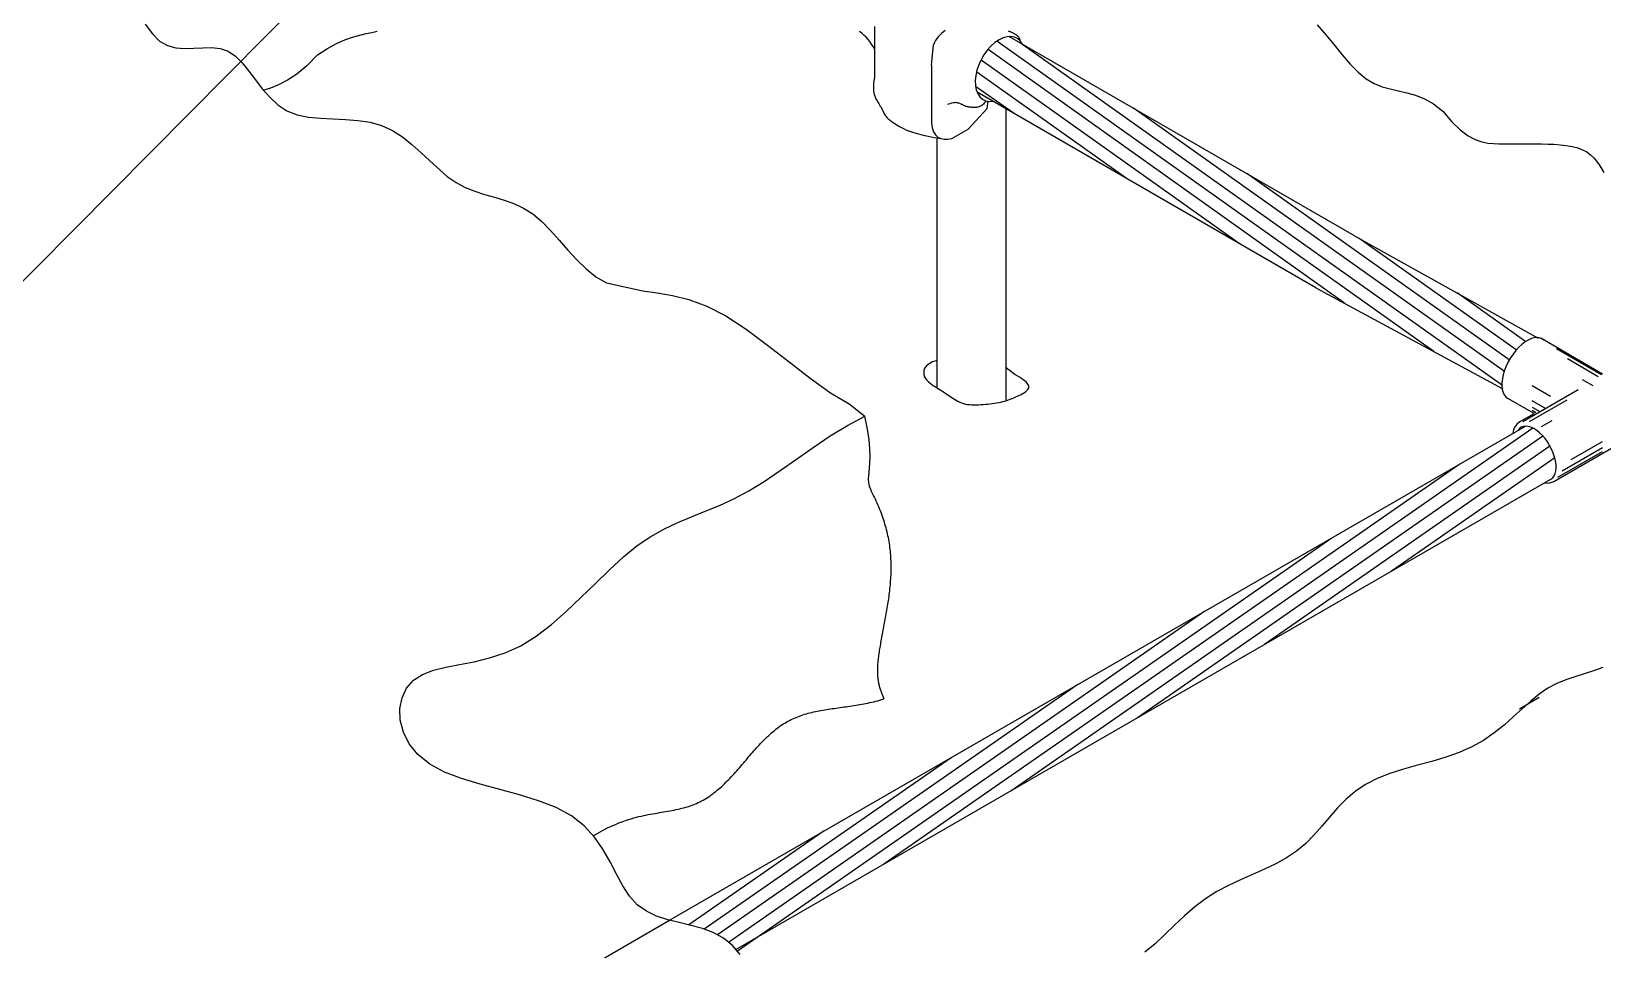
# Model space of a CAD drawing. Header units: millimetres. Extents: x -5284.5 to -5268.1, y -4645.5 to -4626.8.
# Drawn here: x -5278.884 to -5274.28, y -4641.681 to -4638.99 of the extents above; entities that cross this region are included whole.
import ezdxf

# ---------------------------------------------------------------- set-up
doc = ezdxf.new("R2010")
doc.units = ezdxf.units.MM
doc.header["$LTSCALE"] = 10
doc.linetypes.add('DASHEDX2', pattern=[1.5, 1, -0.5])
doc.layers.add('Termotécnica', color=7, linetype='Continuous')

msp = doc.modelspace()

# ---------------------------------------------------------------- linework, layer by layer
at = {"layer": 'Termotécnica', "color": 2}
for p, q in [((-5277.412, -4638.2112), (-5279.3089, -4640.1244)), ((-5278.551, -4638.9686), (-5278.5297, -4638.9967)), ((-5276.4137, -4638.9757), (-5276.4137, -4639.1245)), ((-5275.1169, -4638.9707), (-5275.0916, -4638.9996)), ((-5278.5297, -4638.9967), (-5278.5085, -4639.0179)), ((-5278.5085, -4639.0179), (-5278.4856, -4639.0311)), ((-5278.4856, -4639.0311), (-5278.4609, -4639.0377)), ((-5276.2471, -4639.0886), (-5276.2404, -4639.0286)), ((-5275.0916, -4638.9996), (-5275.0671, -4639.0291)), ((-5275.0671, -4639.0291), (-5275.0432, -4639.0581)), ((-5278.4609, -4639.0377), (-5278.435, -4639.0396)), ((-5278.435, -4639.0396), (-5278.4086, -4639.0388)), ((-5278.4086, -4639.0388), (-5278.3821, -4639.0373)), ((-5278.3821, -4639.0373), (-5278.3561, -4639.0369)), ((-5278.3561, -4639.0369), (-5278.3311, -4639.0397)), ((-5278.3311, -4639.0397), (-5278.3077, -4639.0477)), ((-5278.3077, -4639.0477), (-5278.2863, -4639.0622)), ((-5278.2863, -4639.0622), (-5278.2663, -4639.082)), ((-5278.046, -4639.0584), (-5278.0773, -4639.0901)), ((-5275.0432, -4639.0581), (-5275.0198, -4639.0852)), ((-5278.2663, -4639.082), (-5278.247, -4639.1057)), ((-5278.247, -4639.1057), (-5278.2277, -4639.1314)), ((-5278.1067, -4639.1146), (-5278.1343, -4639.133)), ((-5278.0773, -4639.0901), (-5278.1067, -4639.1146)), ((-5276.2471, -4639.0886), (-5276.2471, -4639.2581)), ((-5275.0198, -4639.0852), (-5274.9965, -4639.1091)), ((-5274.9965, -4639.1091), (-5274.9733, -4639.1284)), ((-5278.2277, -4639.1314), (-5278.2076, -4639.1576)), ((-5278.2076, -4639.1576), (-5278.1861, -4639.1825)), ((-5278.1839, -4639.1559), (-5278.2061, -4639.1626)), ((-5278.16, -4639.1464), (-5278.1839, -4639.1559)), ((-5278.1343, -4639.133), (-5278.16, -4639.1464)), ((-5274.9733, -4639.1284), (-5274.9499, -4639.1423)), ((-5274.9499, -4639.1423), (-5274.9263, -4639.1518)), ((-5274.9263, -4639.1518), (-5274.9023, -4639.1584)), ((-5274.9023, -4639.1584), (-5274.878, -4639.1637)), ((-5274.878, -4639.1637), (-5274.8533, -4639.1692)), ((-5274.8533, -4639.1692), (-5274.828, -4639.1764)), ((-5278.1861, -4639.1825), (-5278.1623, -4639.2045)), ((-5278.1623, -4639.2045), (-5278.1356, -4639.222)), ((-5276.1396, -4639.2762), (-5276.0836, -4639.2152)), ((-5276.0836, -4639.2152), (-5276.0808, -4639.1943)), ((-5276.0274, -4640.0718), (-5276.0274, -4639.2172)), ((-5274.828, -4639.1764), (-5274.8022, -4639.1869)), ((-5274.8022, -4639.1869), (-5274.7757, -4639.2022)), ((-5274.7757, -4639.2022), (-5274.7485, -4639.223)), ((-5278.1356, -4639.222), (-5278.1055, -4639.2337)), ((-5278.1055, -4639.2337), (-5278.0726, -4639.2407)), ((-5278.0726, -4639.2407), (-5278.0375, -4639.2444)), ((-5278.0375, -4639.2444), (-5278.0011, -4639.2463)), ((-5278.0011, -4639.2463), (-5277.9642, -4639.2479)), ((-5277.9642, -4639.2479), (-5277.9275, -4639.2507)), ((-5277.9275, -4639.2507), (-5277.8918, -4639.256)), ((-5277.8918, -4639.256), (-5277.858, -4639.2655)), ((-5277.858, -4639.2655), (-5277.8265, -4639.2801)), ((-5277.8265, -4639.2801), (-5277.7971, -4639.2991)), ((-5277.7971, -4639.2991), (-5277.7694, -4639.3211)), ((-5276.23, -4640.0346), (-5276.23, -4639.3018)), ((-5276.1868, -4639.3038), (-5276.1396, -4639.2762)), ((-5277.7694, -4639.3211), (-5277.7429, -4639.3449)), ((-5277.7429, -4639.3449), (-5277.7172, -4639.3693)), ((-5277.7172, -4639.3693), (-5277.6662, -4639.4145)), ((-5277.6662, -4639.4145), (-5277.6399, -4639.4329)), ((-5277.6399, -4639.4329), (-5277.6128, -4639.4472)), ((-5277.6128, -4639.4472), (-5277.5848, -4639.4582)), ((-5277.5848, -4639.4582), (-5277.5563, -4639.4672)), ((-5277.5563, -4639.4672), (-5277.5275, -4639.4753)), ((-5277.5275, -4639.4753), (-5277.4987, -4639.4839)), ((-5277.4987, -4639.4839), (-5277.4702, -4639.4942)), ((-5277.4702, -4639.4942), (-5277.4422, -4639.5073)), ((-5277.4422, -4639.5073), (-5277.415, -4639.5246)), ((-5277.415, -4639.5246), (-5277.3888, -4639.5468)), ((-5277.3888, -4639.5468), (-5277.3633, -4639.5729)), ((-5277.3633, -4639.5729), (-5277.3379, -4639.6014)), ((-5277.3379, -4639.6014), (-5277.3124, -4639.6307)), ((-5277.3124, -4639.6307), (-5277.2861, -4639.6593)), ((-5277.2861, -4639.6593), (-5277.2589, -4639.6858)), ((-5277.2589, -4639.6858), (-5277.2301, -4639.7087)), ((-5277.2301, -4639.7087), (-5277.1993, -4639.7264)), ((-5277.1993, -4639.7264), (-5277.0921, -4639.7505)), ((-5277.0921, -4639.7505), (-5277.0506, -4639.7558)), ((-5277.0506, -4639.7558), (-5277.0058, -4639.7635)), ((-5277.0058, -4639.7635), (-5276.9575, -4639.7759)), ((-5276.9575, -4639.7759), (-5276.9054, -4639.7953)), ((-5276.9054, -4639.7953), (-5276.8494, -4639.8238)), ((-5276.8494, -4639.8238), (-5276.7895, -4639.8628)), ((-5276.7895, -4639.8628), (-5276.7271, -4639.9091)), ((-5276.7271, -4639.9091), (-5276.664, -4639.9583)), ((-5276.664, -4639.9583), (-5276.602, -4640.0063)), ((-5276.602, -4640.0063), (-5276.5426, -4640.0487)), ((-5276.5426, -4640.0487), (-5276.4878, -4640.0813)), ((-5276.4878, -4640.0813), (-5276.4417, -4640.1178)), ((-5276.4926, -4640.1446), (-5276.4417, -4640.1178)), ((-5276.4342, -4640.1553), (-5276.4417, -4640.1178)), ((-5276.5931, -4640.209), (-5276.5432, -4640.1755)), ((-5276.5432, -4640.1755), (-5276.4926, -4640.1446)), ((-5276.4296, -4640.1869), (-5276.4342, -4640.1553)), ((-5276.6422, -4640.2434), (-5276.5931, -4640.209)), ((-5276.4272, -4640.2135), (-5276.4296, -4640.1869)), ((-5276.4266, -4640.2355), (-5276.4272, -4640.2135)), ((-5276.737, -4640.3089), (-5276.6902, -4640.2772)), ((-5276.6902, -4640.2772), (-5276.6422, -4640.2434)), ((-5276.4297, -4640.2816), (-5276.4284, -4640.2689)), ((-5276.4284, -4640.2689), (-5276.4271, -4640.2538)), ((-5276.4271, -4640.2538), (-5276.4266, -4640.2355)), ((-5276.7823, -4640.3368), (-5276.737, -4640.3089)), ((-5276.4309, -4640.3021), (-5276.4307, -4640.2925)), ((-5276.4303, -4640.3108), (-5276.4309, -4640.3021)), ((-5276.4307, -4640.2925), (-5276.4297, -4640.2816)), ((-5276.4289, -4640.3185), (-5276.4303, -4640.3108)), ((-5276.4271, -4640.3256), (-5276.4289, -4640.3185)), ((-5276.8684, -4640.3794), (-5276.826, -4640.36)), ((-5276.826, -4640.36), (-5276.7823, -4640.3368)), ((-5276.4248, -4640.3321), (-5276.4271, -4640.3256)), ((-5276.4222, -4640.3382), (-5276.4248, -4640.3321)), ((-5276.4195, -4640.344), (-5276.4222, -4640.3382)), ((-5276.4166, -4640.3496), (-5276.4195, -4640.344)), ((-5276.4139, -4640.3552), (-5276.4166, -4640.3496)), ((-5276.4112, -4640.3608), (-5276.4139, -4640.3552)), ((-5276.4086, -4640.3664), (-5276.4112, -4640.3608)), ((-5276.406, -4640.3721), (-5276.4086, -4640.3664)), ((-5276.9898, -4640.4291), (-5276.95, -4640.4125)), ((-5276.95, -4640.4125), (-5276.9096, -4640.3964)), ((-5276.9096, -4640.3964), (-5276.8684, -4640.3794)), ((-5276.4036, -4640.3777), (-5276.406, -4640.3721)), ((-5276.4012, -4640.3833), (-5276.4036, -4640.3777)), ((-5276.3989, -4640.3889), (-5276.4012, -4640.3833)), ((-5276.3966, -4640.3945), (-5276.3989, -4640.3889)), ((-5276.3944, -4640.4001), (-5276.3966, -4640.3945)), ((-5276.3924, -4640.4058), (-5276.3944, -4640.4001)), ((-5276.3903, -4640.4114), (-5276.3924, -4640.4058)), ((-5276.3884, -4640.417), (-5276.3903, -4640.4114)), ((-5277.0689, -4640.4699), (-5277.0294, -4640.4478)), ((-5277.0294, -4640.4478), (-5276.9898, -4640.4291)), ((-5276.3865, -4640.4227), (-5276.3884, -4640.417)), ((-5276.3847, -4640.4283), (-5276.3865, -4640.4227)), ((-5276.383, -4640.4339), (-5276.3847, -4640.4283)), ((-5276.3814, -4640.4396), (-5276.383, -4640.4339)), ((-5276.3798, -4640.4452), (-5276.3814, -4640.4396)), ((-5276.3783, -4640.4509), (-5276.3798, -4640.4452)), ((-5276.3769, -4640.4565), (-5276.3783, -4640.4509)), ((-5276.3756, -4640.4622), (-5276.3769, -4640.4565)), ((-5276.3743, -4640.4679), (-5276.3756, -4640.4622)), ((-5277.1491, -4640.5299), (-5277.1088, -4640.497)), ((-5277.1088, -4640.497), (-5277.0689, -4640.4699)), ((-5276.3731, -4640.4736), (-5276.3743, -4640.4679)), ((-5276.372, -4640.4792), (-5276.3731, -4640.4736)), ((-5276.371, -4640.4849), (-5276.372, -4640.4792)), ((-5276.3701, -4640.4906), (-5276.371, -4640.4849)), ((-5276.3692, -4640.4963), (-5276.3701, -4640.4906)), ((-5276.3684, -4640.5021), (-5276.3692, -4640.4963)), ((-5276.3677, -4640.5078), (-5276.3684, -4640.5021)), ((-5276.3671, -4640.5135), (-5276.3677, -4640.5078)), ((-5277.1901, -4640.5675), (-5277.1491, -4640.5299)), ((-5276.3665, -4640.5193), (-5276.3671, -4640.5135)), ((-5276.3661, -4640.525), (-5276.3665, -4640.5193)), ((-5276.3657, -4640.5308), (-5276.3661, -4640.525)), ((-5276.3654, -4640.5365), (-5276.3657, -4640.5308)), ((-5276.3651, -4640.5423), (-5276.3654, -4640.5365)), ((-5276.3649, -4640.5481), (-5276.3651, -4640.5423)), ((-5276.3648, -4640.5539), (-5276.3649, -4640.5481)), ((-5276.3648, -4640.5597), (-5276.3648, -4640.5539)), ((-5277.2316, -4640.6079), (-5277.1901, -4640.5675)), ((-5276.3668, -4640.606), (-5276.3664, -4640.6003)), ((-5276.3664, -4640.6003), (-5276.366, -4640.5945)), ((-5276.366, -4640.5945), (-5276.3656, -4640.5887)), ((-5276.3656, -4640.5887), (-5276.3653, -4640.5829)), ((-5276.3653, -4640.5829), (-5276.3651, -4640.5771)), ((-5276.3651, -4640.5771), (-5276.3649, -4640.5713)), ((-5276.3649, -4640.5713), (-5276.3648, -4640.5655)), ((-5276.3648, -4640.5655), (-5276.3648, -4640.5597)), ((-5277.2739, -4640.6493), (-5277.2316, -4640.6079)), ((-5276.372, -4640.652), (-5276.3712, -4640.6463)), ((-5276.3712, -4640.6463), (-5276.3705, -4640.6406)), ((-5276.3705, -4640.6406), (-5276.3698, -4640.6349)), ((-5276.3698, -4640.6349), (-5276.3691, -4640.6291)), ((-5276.3691, -4640.6291), (-5276.3684, -4640.6234)), ((-5276.3684, -4640.6234), (-5276.3679, -4640.6176)), ((-5276.3679, -4640.6176), (-5276.3673, -4640.6118)), ((-5276.3673, -4640.6118), (-5276.3668, -4640.606)), ((-5277.3604, -4640.7284), (-5277.3168, -4640.6901)), ((-5277.3168, -4640.6901), (-5277.2739, -4640.6493)), ((-5276.3792, -4640.6969), (-5276.3782, -4640.6913)), ((-5276.3782, -4640.6913), (-5276.3773, -4640.6858)), ((-5276.3773, -4640.6858), (-5276.3763, -4640.6802)), ((-5276.3763, -4640.6802), (-5276.3754, -4640.6746)), ((-5276.3754, -4640.6746), (-5276.3745, -4640.669)), ((-5276.3745, -4640.669), (-5276.3737, -4640.6633)), ((-5276.3737, -4640.6633), (-5276.3728, -4640.6577)), ((-5276.3728, -4640.6577), (-5276.372, -4640.652)), ((-5277.4049, -4640.7625), (-5277.3604, -4640.7284)), ((-5276.3872, -4640.74), (-5276.3862, -4640.7347)), ((-5276.3862, -4640.7347), (-5276.3852, -4640.7294)), ((-5276.3852, -4640.7294), (-5276.3842, -4640.7241)), ((-5276.3842, -4640.7241), (-5276.3832, -4640.7187)), ((-5276.3832, -4640.7187), (-5276.3822, -4640.7133)), ((-5276.3822, -4640.7133), (-5276.3812, -4640.7078)), ((-5276.3812, -4640.7078), (-5276.3802, -4640.7024)), ((-5276.3802, -4640.7024), (-5276.3792, -4640.6969)), ((-5277.4501, -4640.7906), (-5277.4049, -4640.7625)), ((-5276.3956, -4640.7855), (-5276.3948, -4640.7806)), ((-5276.3948, -4640.7806), (-5276.3939, -4640.7757)), ((-5276.3939, -4640.7757), (-5276.393, -4640.7707)), ((-5276.393, -4640.7707), (-5276.3921, -4640.7657)), ((-5276.3921, -4640.7657), (-5276.3911, -4640.7607)), ((-5276.3911, -4640.7607), (-5276.3901, -4640.7555)), ((-5276.3901, -4640.7555), (-5276.3892, -4640.7504)), ((-5276.3892, -4640.7504), (-5276.3882, -4640.7452)), ((-5276.3882, -4640.7452), (-5276.3872, -4640.74)), ((-5277.5867, -4640.8371), (-5277.5418, -4640.8263)), ((-5277.5418, -4640.8263), (-5277.496, -4640.8114)), ((-5277.496, -4640.8114), (-5277.4501, -4640.7906)), ((-5276.4024, -4640.8313), (-5276.4019, -4640.827)), ((-5276.4019, -4640.827), (-5276.4013, -4640.8226)), ((-5276.4013, -4640.8226), (-5276.4008, -4640.8182)), ((-5276.4008, -4640.8182), (-5276.4001, -4640.8137)), ((-5276.4001, -4640.8137), (-5276.3995, -4640.8091)), ((-5276.3995, -4640.8091), (-5276.3988, -4640.8045)), ((-5276.3988, -4640.8045), (-5276.398, -4640.7999)), ((-5276.398, -4640.7999), (-5276.3973, -4640.7951)), ((-5276.3973, -4640.7951), (-5276.3965, -4640.7904)), ((-5276.3965, -4640.7904), (-5276.3956, -4640.7855)), ((-5277.7647, -4640.8914), (-5277.7383, -4640.8744)), ((-5277.7383, -4640.8744), (-5277.7063, -4640.8623)), ((-5277.7063, -4640.8623), (-5277.6698, -4640.8532)), ((-5277.6698, -4640.8532), (-5277.6296, -4640.8454)), ((-5277.6296, -4640.8454), (-5277.5867, -4640.8371)), ((-5276.4042, -4640.8598), (-5276.4041, -4640.8559)), ((-5276.4042, -4640.8635), (-5276.4042, -4640.8598)), ((-5276.4042, -4640.8673), (-5276.4042, -4640.8635)), ((-5276.4041, -4640.8709), (-5276.4042, -4640.8673)), ((-5276.4041, -4640.8559), (-5276.404, -4640.852)), ((-5276.404, -4640.8745), (-5276.4041, -4640.8709)), ((-5276.404, -4640.852), (-5276.4038, -4640.848)), ((-5276.4037, -4640.878), (-5276.404, -4640.8745)), ((-5276.4038, -4640.848), (-5276.4035, -4640.8439)), ((-5276.4035, -4640.8439), (-5276.4032, -4640.8398)), ((-5276.4032, -4640.8398), (-5276.4028, -4640.8356)), ((-5276.4028, -4640.8356), (-5276.4024, -4640.8313)), ((-5274.3337, -4640.8728), (-5274.361, -4640.8812)), ((-5274.3065, -4640.8642), (-5274.3337, -4640.8728)), ((-5274.2795, -4640.8542), (-5274.3065, -4640.8642)), ((-5277.7982, -4640.9428), (-5277.7848, -4640.9145)), ((-5277.7848, -4640.9145), (-5277.7647, -4640.8914)), ((-5276.4035, -4640.8815), (-5276.4037, -4640.878)), ((-5276.4031, -4640.8849), (-5276.4035, -4640.8815)), ((-5276.4027, -4640.8882), (-5276.4031, -4640.8849)), ((-5276.4023, -4640.8915), (-5276.4027, -4640.8882)), ((-5276.4018, -4640.8947), (-5276.4023, -4640.8915)), ((-5276.4013, -4640.8978), (-5276.4018, -4640.8947)), ((-5276.4007, -4640.9009), (-5276.4013, -4640.8978)), ((-5276.4, -4640.904), (-5276.4007, -4640.9009)), ((-5276.3993, -4640.907), (-5276.4, -4640.904)), ((-5276.3986, -4640.9099), (-5276.3993, -4640.907)), ((-5276.3978, -4640.9128), (-5276.3986, -4640.9099)), ((-5276.397, -4640.9157), (-5276.3978, -4640.9128)), ((-5276.3962, -4640.9185), (-5276.397, -4640.9157)), ((-5276.3953, -4640.9212), (-5276.3962, -4640.9185)), ((-5276.3944, -4640.9239), (-5276.3953, -4640.9212)), ((-5274.4406, -4640.9151), (-5274.4658, -4640.9325)), ((-5274.4146, -4640.9013), (-5274.4406, -4640.9151)), ((-5274.388, -4640.8904), (-5274.4146, -4640.9013)), ((-5274.361, -4640.8812), (-5274.388, -4640.8904)), ((-5277.8044, -4640.9747), (-5277.7982, -4640.9428)), ((-5276.4974, -4640.9691), (-5276.4916, -4640.9682)), ((-5276.4916, -4640.9682), (-5276.4858, -4640.9674)), ((-5276.4858, -4640.9674), (-5276.48, -4640.9665)), ((-5276.48, -4640.9665), (-5276.4741, -4640.9656)), ((-5276.4741, -4640.9656), (-5276.4683, -4640.9647)), ((-5276.4683, -4640.9647), (-5276.4624, -4640.9638)), ((-5276.4624, -4640.9638), (-5276.4566, -4640.9628)), ((-5276.4566, -4640.9628), (-5276.4507, -4640.9617)), ((-5276.4507, -4640.9617), (-5276.4448, -4640.9606)), ((-5276.4448, -4640.9606), (-5276.439, -4640.9595)), ((-5276.439, -4640.9595), (-5276.4331, -4640.9583)), ((-5276.4331, -4640.9583), (-5276.4272, -4640.9571)), ((-5276.4272, -4640.9571), (-5276.4213, -4640.9558)), ((-5276.4213, -4640.9558), (-5276.4154, -4640.9544)), ((-5276.4154, -4640.9544), (-5276.4096, -4640.9529)), ((-5276.4096, -4640.9529), (-5276.4037, -4640.9514)), ((-5276.4037, -4640.9514), (-5276.3978, -4640.9498)), ((-5276.3978, -4640.9498), (-5276.3919, -4640.9481)), ((-5276.3934, -4640.9266), (-5276.3944, -4640.9239)), ((-5276.3924, -4640.9293), (-5276.3934, -4640.9266)), ((-5276.3914, -4640.9319), (-5276.3924, -4640.9293)), ((-5276.3919, -4640.9481), (-5276.3861, -4640.9463)), ((-5276.3904, -4640.9345), (-5276.3914, -4640.9319)), ((-5276.3894, -4640.937), (-5276.3904, -4640.9345)), ((-5276.3883, -4640.9395), (-5276.3894, -4640.937)), ((-5276.3872, -4640.942), (-5276.3883, -4640.9395)), ((-5276.3861, -4640.9445), (-5276.3872, -4640.942)), ((-5276.385, -4640.9469), (-5276.3861, -4640.9445)), ((-5274.4664, -4640.942), (-5274.5237, -4640.9767)), ((-5274.4908, -4640.9528), (-5274.516, -4640.9753)), ((-5274.4658, -4640.9325), (-5274.4908, -4640.9528)), ((-5277.8033, -4641.0089), (-5277.8044, -4640.9747)), ((-5277.7943, -4641.0437), (-5277.8033, -4641.0089)), ((-5276.6765, -4641.0169), (-5276.6719, -4641.0142)), ((-5276.6719, -4641.0142), (-5276.6673, -4641.0116)), ((-5276.6673, -4641.0116), (-5276.6626, -4641.0091)), ((-5276.6626, -4641.0091), (-5276.6579, -4641.0068)), ((-5276.6579, -4641.0068), (-5276.6531, -4641.0045)), ((-5276.6531, -4641.0045), (-5276.6483, -4641.0024)), ((-5276.6483, -4641.0024), (-5276.6434, -4641.0003)), ((-5276.6434, -4641.0003), (-5276.6385, -4640.9984)), ((-5276.6385, -4640.9984), (-5276.6335, -4640.9965)), ((-5276.6335, -4640.9965), (-5276.6285, -4640.9947)), ((-5276.6285, -4640.9947), (-5276.6235, -4640.993)), ((-5276.6235, -4640.993), (-5276.6184, -4640.9914)), ((-5276.6184, -4640.9914), (-5276.6132, -4640.9899)), ((-5276.6132, -4640.9899), (-5276.608, -4640.9885)), ((-5276.608, -4640.9885), (-5276.6028, -4640.9871)), ((-5276.6028, -4640.9871), (-5276.5975, -4640.9858)), ((-5276.5975, -4640.9858), (-5276.5922, -4640.9846)), ((-5276.5922, -4640.9846), (-5276.5869, -4640.9834)), ((-5276.5869, -4640.9834), (-5276.5815, -4640.9823)), ((-5276.5815, -4640.9823), (-5276.5761, -4640.9812)), ((-5276.5761, -4640.9812), (-5276.5706, -4640.9802)), ((-5276.5706, -4640.9802), (-5276.5652, -4640.9792)), ((-5276.5652, -4640.9792), (-5276.5597, -4640.9782)), ((-5276.5597, -4640.9782), (-5276.5541, -4640.9773)), ((-5276.5541, -4640.9773), (-5276.5485, -4640.9764)), ((-5276.5485, -4640.9764), (-5276.5429, -4640.9756)), ((-5276.5429, -4640.9756), (-5276.5373, -4640.9747)), ((-5276.5373, -4640.9747), (-5276.5317, -4640.9739)), ((-5276.5317, -4640.9739), (-5276.526, -4640.9731)), ((-5276.526, -4640.9731), (-5276.5203, -4640.9723)), ((-5276.5203, -4640.9723), (-5276.5146, -4640.9715)), ((-5276.5146, -4640.9715), (-5276.5089, -4640.9707)), ((-5276.5089, -4640.9707), (-5276.5031, -4640.9699)), ((-5276.5031, -4640.9699), (-5276.4974, -4640.9691)), ((-5274.5419, -4640.9989), (-5274.569, -4641.0228)), ((-5274.516, -4640.9753), (-5274.5419, -4640.9989)), ((-5277.7772, -4641.0778), (-5277.7943, -4641.0437)), ((-5276.7359, -4641.0651), (-5276.7318, -4641.0611)), ((-5276.7318, -4641.0611), (-5276.7278, -4641.0572)), ((-5276.7278, -4641.0572), (-5276.7237, -4641.0533)), ((-5276.7237, -4641.0533), (-5276.7196, -4641.0496)), ((-5276.7196, -4641.0496), (-5276.7155, -4641.0459)), ((-5276.7155, -4641.0459), (-5276.7113, -4641.0423)), ((-5276.7113, -4641.0423), (-5276.7071, -4641.0387)), ((-5276.7071, -4641.0387), (-5276.7029, -4641.0353)), ((-5276.7029, -4641.0353), (-5276.6986, -4641.032)), ((-5276.6986, -4641.032), (-5276.6943, -4641.0288)), ((-5276.6943, -4641.0288), (-5276.6899, -4641.0256)), ((-5276.6899, -4641.0256), (-5276.6855, -4641.0226)), ((-5276.6855, -4641.0226), (-5276.681, -4641.0197)), ((-5276.681, -4641.0197), (-5276.6765, -4641.0169)), ((-5274.5979, -4641.046), (-5274.6291, -4641.0678)), ((-5274.569, -4641.0228), (-5274.5979, -4641.046)), ((-5277.7516, -4641.1095), (-5277.7772, -4641.0778)), ((-5276.7748, -4641.1076), (-5276.771, -4641.1032)), ((-5276.771, -4641.1032), (-5276.7672, -4641.0988)), ((-5276.7672, -4641.0988), (-5276.7633, -4641.0944)), ((-5276.7633, -4641.0944), (-5276.7594, -4641.0901)), ((-5276.7594, -4641.0901), (-5276.7555, -4641.0858)), ((-5276.7555, -4641.0858), (-5276.7516, -4641.0816)), ((-5276.7516, -4641.0816), (-5276.7477, -4641.0774)), ((-5276.7477, -4641.0774), (-5276.7438, -4641.0732)), ((-5276.7438, -4641.0732), (-5276.7398, -4641.0691)), ((-5276.7398, -4641.0691), (-5276.7359, -4641.0651)), ((-5274.7003, -4641.1034), (-5274.7398, -4641.1172)), ((-5274.6632, -4641.0871), (-5274.7003, -4641.1034)), ((-5274.6291, -4641.0678), (-5274.6632, -4641.0871)), ((-5277.7172, -4641.1375), (-5277.7516, -4641.1095)), ((-5277.674, -4641.1607), (-5277.7172, -4641.1375)), ((-5276.8172, -4641.1567), (-5276.8133, -4641.1523)), ((-5276.8133, -4641.1523), (-5276.8094, -4641.1478)), ((-5276.8094, -4641.1478), (-5276.8055, -4641.1434)), ((-5276.8055, -4641.1434), (-5276.8017, -4641.1389)), ((-5276.8017, -4641.1389), (-5276.7978, -4641.1344)), ((-5276.7978, -4641.1344), (-5276.794, -4641.1299)), ((-5276.794, -4641.1299), (-5276.7902, -4641.1255)), ((-5276.7902, -4641.1255), (-5276.7863, -4641.121)), ((-5276.7863, -4641.121), (-5276.7825, -4641.1165)), ((-5276.7825, -4641.1165), (-5276.7787, -4641.1121)), ((-5276.7787, -4641.1121), (-5276.7748, -4641.1076)), ((-5274.8634, -4641.1525), (-5274.9032, -4641.1651)), ((-5274.8223, -4641.1408), (-5274.8634, -4641.1525)), ((-5274.7808, -4641.1294), (-5274.8223, -4641.1408)), ((-5274.7398, -4641.1172), (-5274.7808, -4641.1294)), ((-5277.6239, -4641.1799), (-5277.674, -4641.1607)), ((-5277.569, -4641.1966), (-5277.6239, -4641.1799)), ((-5277.5117, -4641.212), (-5277.569, -4641.1966)), ((-5276.8615, -4641.2026), (-5276.8573, -4641.1987)), ((-5276.8573, -4641.1987), (-5276.8532, -4641.1948)), ((-5276.8532, -4641.1948), (-5276.8491, -4641.1907)), ((-5276.8491, -4641.1907), (-5276.845, -4641.1866)), ((-5276.845, -4641.1866), (-5276.8409, -4641.1825)), ((-5276.8409, -4641.1825), (-5276.8369, -4641.1783)), ((-5276.8369, -4641.1783), (-5276.8329, -4641.174)), ((-5276.8329, -4641.174), (-5276.8289, -4641.1698)), ((-5276.8289, -4641.1698), (-5276.825, -4641.1654)), ((-5276.825, -4641.1654), (-5276.8211, -4641.1611)), ((-5276.8211, -4641.1611), (-5276.8172, -4641.1567)), ((-5274.9748, -4641.1968), (-5275.0051, -4641.2174)), ((-5274.9406, -4641.1796), (-5274.9748, -4641.1968)), ((-5274.9032, -4641.1651), (-5274.9406, -4641.1796)), ((-5277.454, -4641.2276), (-5277.5117, -4641.212)), ((-5277.3983, -4641.2447), (-5277.454, -4641.2276)), ((-5277.3468, -4641.2646), (-5277.3983, -4641.2447)), ((-5276.9203, -4641.2454), (-5276.9154, -4641.2427)), ((-5276.9154, -4641.2427), (-5276.9106, -4641.2399)), ((-5276.9106, -4641.2399), (-5276.9059, -4641.237)), ((-5276.9059, -4641.237), (-5276.9012, -4641.234)), ((-5276.9012, -4641.234), (-5276.8966, -4641.2309)), ((-5276.8966, -4641.2309), (-5276.892, -4641.2277)), ((-5276.892, -4641.2277), (-5276.8875, -4641.2244)), ((-5276.8875, -4641.2244), (-5276.8831, -4641.221)), ((-5276.8831, -4641.221), (-5276.8787, -4641.2175)), ((-5276.8787, -4641.2175), (-5276.8743, -4641.2139)), ((-5276.8743, -4641.2139), (-5276.87, -4641.2102)), ((-5276.87, -4641.2102), (-5276.8657, -4641.2065)), ((-5276.8657, -4641.2065), (-5276.8615, -4641.2026)), ((-5275.0322, -4641.2407), (-5275.0569, -4641.266)), ((-5275.0051, -4641.2174), (-5275.0322, -4641.2407)), ((-5277.3017, -4641.2887), (-5277.3468, -4641.2646)), ((-5277.2645, -4641.318), (-5277.3017, -4641.2887)), ((-5277.1039, -4641.2914), (-5277.0969, -4641.2898)), ((-5277.0969, -4641.2898), (-5277.09, -4641.2882)), ((-5277.09, -4641.2882), (-5277.0833, -4641.2868)), ((-5277.0833, -4641.2868), (-5277.0766, -4641.2855)), ((-5277.0766, -4641.2855), (-5277.07, -4641.2842)), ((-5277.07, -4641.2842), (-5277.0635, -4641.283)), ((-5277.0635, -4641.283), (-5277.057, -4641.2818)), ((-5277.057, -4641.2818), (-5277.0505, -4641.2807)), ((-5277.0505, -4641.2807), (-5277.0441, -4641.2796)), ((-5277.0441, -4641.2796), (-5277.0378, -4641.2785)), ((-5277.0378, -4641.2785), (-5277.0316, -4641.2774)), ((-5277.0316, -4641.2774), (-5277.0254, -4641.2764)), ((-5277.0254, -4641.2764), (-5277.0192, -4641.2753)), ((-5277.0192, -4641.2753), (-5277.0132, -4641.2742)), ((-5277.0132, -4641.2742), (-5277.0072, -4641.2731)), ((-5277.0072, -4641.2731), (-5277.0012, -4641.272)), ((-5277.0012, -4641.272), (-5276.9954, -4641.2708)), ((-5276.9954, -4641.2708), (-5276.9895, -4641.2696)), ((-5276.9895, -4641.2696), (-5276.9838, -4641.2683)), ((-5276.9838, -4641.2683), (-5276.9781, -4641.2669)), ((-5276.9781, -4641.2669), (-5276.9725, -4641.2654)), ((-5276.9725, -4641.2654), (-5276.967, -4641.2639)), ((-5276.967, -4641.2639), (-5276.9615, -4641.2623)), ((-5276.9615, -4641.2623), (-5276.9561, -4641.2606)), ((-5276.9561, -4641.2606), (-5276.9508, -4641.2588)), ((-5276.9508, -4641.2588), (-5276.9455, -4641.2568)), ((-5276.9455, -4641.2568), (-5276.9403, -4641.2548)), ((-5276.9403, -4641.2548), (-5276.9352, -4641.2526)), ((-5276.9352, -4641.2526), (-5276.9302, -4641.2503)), ((-5276.9302, -4641.2503), (-5276.9252, -4641.2479)), ((-5276.9252, -4641.2479), (-5276.9203, -4641.2454)), ((-5275.0569, -4641.266), (-5275.0802, -4641.2925)), ((-5277.2344, -4641.3512), (-5277.2645, -4641.318)), ((-5277.2228, -4641.3388), (-5277.209, -4641.3312)), ((-5277.209, -4641.3312), (-5277.1961, -4641.3246)), ((-5277.1961, -4641.3246), (-5277.1842, -4641.3189)), ((-5277.1842, -4641.3189), (-5277.173, -4641.3141)), ((-5277.173, -4641.3141), (-5277.1625, -4641.3099)), ((-5277.1625, -4641.3099), (-5277.1527, -4641.3062)), ((-5277.1527, -4641.3062), (-5277.1435, -4641.303)), ((-5277.1435, -4641.303), (-5277.1348, -4641.3002)), ((-5277.1348, -4641.3002), (-5277.1265, -4641.2976)), ((-5277.1265, -4641.2976), (-5277.1187, -4641.2953)), ((-5277.1187, -4641.2953), (-5277.1111, -4641.2933)), ((-5277.1111, -4641.2933), (-5277.1039, -4641.2914)), ((-5275.1029, -4641.3191), (-5275.1259, -4641.3453)), ((-5275.0802, -4641.2925), (-5275.1029, -4641.3191)), ((-5277.2377, -4641.3476), (-5277.2228, -4641.3388)), ((-5277.2096, -4641.387), (-5277.2344, -4641.3512)), ((-5275.1502, -4641.37), (-5275.1766, -4641.3925)), ((-5275.1259, -4641.3453), (-5275.1502, -4641.37)), ((-5277.1885, -4641.4237), (-5277.2096, -4641.387)), ((-5277.1695, -4641.4598), (-5277.1885, -4641.4237)), ((-5275.2059, -4641.4123), (-5275.2376, -4641.4297)), ((-5275.1766, -4641.3925), (-5275.2059, -4641.4123)), ((-5277.151, -4641.4939), (-5277.1695, -4641.4598)), ((-5275.3057, -4641.4611), (-5275.341, -4641.4766)), ((-5275.2711, -4641.4458), (-5275.3057, -4641.4611)), ((-5275.2376, -4641.4297), (-5275.2711, -4641.4458)), ((-5277.1313, -4641.5244), (-5277.151, -4641.4939)), ((-5275.4106, -4641.5112), (-5275.4437, -4641.5319)), ((-5275.3761, -4641.493), (-5275.4106, -4641.5112)), ((-5275.341, -4641.4766), (-5275.3761, -4641.493)), ((-5277.1088, -4641.5497), (-5277.1313, -4641.5244)), ((-5277.0822, -4641.5689), (-5277.1088, -4641.5497)), ((-5275.4751, -4641.5557), (-5275.5051, -4641.5817)), ((-5275.4437, -4641.5319), (-5275.4751, -4641.5557)), ((-5277.0522, -4641.5829), (-5277.0822, -4641.5689)), ((-5277.0198, -4641.5934), (-5277.0522, -4641.5829)), ((-5276.986, -4641.602), (-5277.0198, -4641.5934)), ((-5276.9517, -4641.6101), (-5276.986, -4641.602)), ((-5276.918, -4641.6193), (-5276.9517, -4641.6101)), ((-5275.5342, -4641.6091), (-5275.5628, -4641.6368)), ((-5275.5051, -4641.5817), (-5275.5342, -4641.6091)), ((-5276.886, -4641.6313), (-5276.918, -4641.6193)), ((-5276.8565, -4641.6476), (-5276.886, -4641.6313)), ((-5276.8303, -4641.6691), (-5276.8565, -4641.6476)), ((-5275.5628, -4641.6368), (-5275.5916, -4641.6638)), ((-5276.8071, -4641.6951), (-5276.8303, -4641.6691)), ((-5275.5916, -4641.6638), (-5275.6211, -4641.6891))]:
    msp.add_line(p, q, dxfattribs=at)
at = {"layer": 'Termotécnica', "color": 1}
for p, q in [((-5274.7745, -4639.9283), (-5276.0551, -4639.0185)), ((-5274.5731, -4640.0272), (-5275.9858, -4639.0236)), ((-5275.3449, -4639.6113), (-5276.1014, -4639.0738)), ((-5275.0369, -4639.7862), (-5276.0809, -4639.0426)), ((-5275.6763, -4639.4199), (-5276.1138, -4639.1091)), ((-5276.0077, -4639.2286), (-5276.1174, -4639.1507)), ((-5274.5678, -4639.9869), (-5275.6543, -4639.215)), ((-5274.5539, -4639.9527), (-5275.3229, -4639.4063)), ((-5274.5331, -4639.9234), (-5274.9936, -4639.5962)), ((-5274.5051, -4639.8991), (-5274.7063, -4639.7562)), ((-5274.4844, -4640.1526), (-5276.0145, -4641.2162)), ((-5274.455, -4640.176), (-5275.6426, -4641.0015)), ((-5274.4343, -4640.2054), (-5275.2708, -4640.7868)), ((-5274.7018, -4640.26), (-5276.3864, -4641.4309)), ((-5274.4203, -4640.2394), (-5274.8989, -4640.5721)), ((-5275.0737, -4640.4746), (-5276.8156, -4641.6855)), ((-5275.4456, -4640.6893), (-5276.8417, -4641.6598)), ((-5275.8174, -4640.904), (-5276.8735, -4641.6382)), ((-5276.1893, -4641.1187), (-5276.9125, -4641.6214)), ((-5276.5612, -4641.3334), (-5276.9573, -4641.6088))]:
    msp.add_line(p, q, dxfattribs=at)
at = {"layer": 'Termotécnica', "color": 3}
for p, q in [((-5275.007, -4639.5887), (-5276.0178, -4639.0051)), ((-5275.1201, -4639.7411), (-5276.1129, -4639.1679)), ((-5275.007, -4639.5887), (-5274.4689, -4639.8884)), ((-5275.1201, -4639.7411), (-5274.5726, -4640.0377)), ((-5277.014, -4641.5949), (-5274.5059, -4640.1468)), ((-5276.8196, -4641.681), (-5274.4315, -4640.3023))]:
    msp.add_line(p, q, dxfattribs=at)
at = {"layer": 'Termotécnica', "color": 3, "linetype": 'Continuous'}
for p, q in [((-5274.28, -4639.994), (-5274.4614, -4639.8893)), ((-5274.2832, -4639.9959), (-5274.4151, -4639.9197)), ((-5274.2933, -4640.0017), (-5274.3831, -4639.9498)), ((-5274.5143, -4640.133), (-5274.3515, -4640.039)), ((-5274.4326, -4640.0598), (-5274.4863, -4640.0288)), ((-5274.3079, -4640.0288), (-5274.3388, -4640.011)), ((-5274.4811, -4640.1101), (-5274.5578, -4640.0654)), ((-5274.4942, -4640.133), (-5274.3835, -4640.0691)), ((-5274.4479, -4640.0947), (-5274.4863, -4640.0725)), ((-5274.4863, -4640.0909), (-5274.4639, -4640.1039)), ((-5274.5234, -4640.1345), (-5274.4811, -4640.1101)), ((-5274.4761, -4640.1072), (-5274.4863, -4640.1013)), ((-5274.4588, -4640.1482), (-5274.4279, -4640.1303)), ((-5274.4228, -4640.3087), (-5274.0792, -4640.1103)), ((-5274.4112, -4640.2962), (-5274.2803, -4640.2206)), ((-5274.2803, -4640.2102), (-5274.399, -4640.2787)), ((-5274.3721, -4640.2448), (-5274.2803, -4640.1918))]:
    msp.add_line(p, q, dxfattribs=at)
at = {"layer": 'Termotécnica', "color": 1, "linetype": 'DASHEDX2'}
msp.add_line((-5279.0818, -4642.7891), (-5277.014, -4641.5949), dxfattribs=at)
at = {"layer": 'Termotécnica', "color": 2}
for points in [[(-5278.046, -4639.0584), (-5278.0168, -4639.0394), (-5277.99, -4639.0249), (-5277.9654, -4639.014), (-5277.9429, -4639.0061), (-5277.9223, -4639.0003), (-5277.9035, -4638.996), (-5277.8864, -4638.9924), (-5277.8707, -4638.9887)], [(-5275.9866, -4639.0182), (-5275.9872, -4639.0149), (-5275.9879, -4639.0121), (-5275.9888, -4639.0099), (-5275.9898, -4639.008), (-5275.991, -4639.0064), (-5275.9922, -4639.0051), (-5275.9935, -4639.0039), (-5275.9948, -4639.0028), (-5275.9962, -4639.0017), (-5275.9976, -4639.0006), (-5275.999, -4638.9996), (-5276.0006, -4638.9985), (-5276.0021, -4638.9975), (-5276.0038, -4638.9964), (-5276.0054, -4638.9955), (-5276.0072, -4638.9945), (-5276.009, -4638.9937), (-5276.0109, -4638.9928), (-5276.0129, -4638.992), (-5276.0149, -4638.9913), (-5276.0169, -4638.9905), (-5276.0189, -4638.9898), (-5276.0209, -4638.9892)], [(-5276.4137, -4639.1245), (-5276.4154, -4639.1342), (-5276.4165, -4639.1428), (-5276.417, -4639.1506), (-5276.417, -4639.1576), (-5276.4165, -4639.1638), (-5276.4156, -4639.1696), (-5276.4142, -4639.1748), (-5276.4126, -4639.1798), (-5276.4107, -4639.1844), (-5276.4085, -4639.1889), (-5276.4062, -4639.1931), (-5276.4038, -4639.1972), (-5276.4014, -4639.2011), (-5276.399, -4639.2049), (-5276.3967, -4639.2086), (-5276.3946, -4639.2121), (-5276.3928, -4639.2156), (-5276.3911, -4639.219), (-5276.3895, -4639.2223), (-5276.388, -4639.2255), (-5276.3866, -4639.2286), (-5276.3851, -4639.2315), (-5276.3836, -4639.2343), (-5276.3819, -4639.2369), (-5276.38, -4639.2393), (-5276.378, -4639.2416), (-5276.3757, -4639.2437), (-5276.3733, -4639.2459), (-5276.3706, -4639.248), (-5276.3678, -4639.2501), (-5276.3647, -4639.2524), (-5276.3615, -4639.2547), (-5276.358, -4639.2572), (-5276.3542, -4639.2599), (-5276.35, -4639.2627), (-5276.3455, -4639.2655), (-5276.3404, -4639.2685), (-5276.3349, -4639.2715), (-5276.3287, -4639.2746), (-5276.3218, -4639.2777), (-5276.3142, -4639.2808), (-5276.3056, -4639.2839), (-5276.2957, -4639.287), (-5276.2843, -4639.2902), (-5276.2712, -4639.2935), (-5276.256, -4639.2968), (-5276.2386, -4639.3003), (-5276.2186, -4639.3038)], [(-5276.0866, -4639.1938), (-5276.0896, -4639.1971), (-5276.0923, -4639.2), (-5276.0947, -4639.2025), (-5276.097, -4639.2046), (-5276.0991, -4639.2065), (-5276.1012, -4639.208), (-5276.1033, -4639.2092), (-5276.1054, -4639.2102), (-5276.1076, -4639.211), (-5276.1099, -4639.2116), (-5276.1122, -4639.212), (-5276.1146, -4639.2122), (-5276.117, -4639.2124), (-5276.1194, -4639.2125), (-5276.1218, -4639.2124), (-5276.1242, -4639.2124), (-5276.1265, -4639.2123), (-5276.1288, -4639.2122), (-5276.131, -4639.2121), (-5276.1332, -4639.2119), (-5276.1352, -4639.2117), (-5276.1372, -4639.2115), (-5276.1391, -4639.2112), (-5276.1409, -4639.2108), (-5276.1426, -4639.2104), (-5276.1443, -4639.2099), (-5276.1459, -4639.2094), (-5276.1474, -4639.2088), (-5276.1489, -4639.2081), (-5276.1504, -4639.2074), (-5276.1519, -4639.2067), (-5276.1535, -4639.2059), (-5276.1551, -4639.2051), (-5276.1567, -4639.2043), (-5276.1584, -4639.2035), (-5276.1602, -4639.2027), (-5276.1621, -4639.2019), (-5276.164, -4639.2011), (-5276.1661, -4639.2004), (-5276.1682, -4639.1997), (-5276.1705, -4639.1991), (-5276.173, -4639.1986), (-5276.1759, -4639.1984), (-5276.1792, -4639.1985), (-5276.1832, -4639.1991), (-5276.1879, -4639.2002), (-5276.1934, -4639.2018), (-5276.1999, -4639.2042)], [(-5276.2471, -4639.2581), (-5276.2451, -4639.2723), (-5276.2411, -4639.2838), (-5276.2354, -4639.2928), (-5276.2281, -4639.2994), (-5276.2194, -4639.3037), (-5276.2096, -4639.3057), (-5276.1986, -4639.3057), (-5276.1868, -4639.3038)], [(-5274.7485, -4639.223), (-5274.7217, -4639.2546), (-5274.697, -4639.2784), (-5274.6742, -4639.2954), (-5274.6532, -4639.3068), (-5274.634, -4639.3137), (-5274.6162, -4639.3173), (-5274.5998, -4639.3186), (-5274.5846, -4639.3188), (-5274.5705, -4639.3188), (-5274.5571, -4639.3188), (-5274.5442, -4639.3188), (-5274.5314, -4639.3188), (-5274.5185, -4639.3189), (-5274.505, -4639.319), (-5274.4907, -4639.3191), (-5274.4754, -4639.3192), (-5274.4587, -4639.3194), (-5274.441, -4639.3198), (-5274.4227, -4639.3206), (-5274.4044, -4639.3219), (-5274.3864, -4639.324), (-5274.3691, -4639.327), (-5274.353, -4639.331), (-5274.3386, -4639.3364), (-5274.3261, -4639.3431), (-5274.3153, -4639.351), (-5274.306, -4639.3601), (-5274.2978, -4639.37), (-5274.2903, -4639.3806), (-5274.2832, -4639.3917), (-5274.2761, -4639.4032)], [(-5276.23, -4639.954), (-5276.2436, -4639.9585), (-5276.2539, -4639.9638), (-5276.2614, -4639.9698), (-5276.2662, -4639.9761), (-5276.2689, -4639.9827), (-5276.2696, -4639.9893), (-5276.2688, -4639.9957), (-5276.2668, -4640.0017), (-5276.2638, -4640.0071), (-5276.2601, -4640.0121), (-5276.2558, -4640.0165), (-5276.251, -4640.0207), (-5276.2458, -4640.0245), (-5276.2404, -4640.0281), (-5276.2349, -4640.0316), (-5276.2294, -4640.035), (-5276.2241, -4640.0383), (-5276.2189, -4640.0417), (-5276.2139, -4640.0451), (-5276.2089, -4640.0484), (-5276.204, -4640.0517), (-5276.1991, -4640.055), (-5276.1943, -4640.0583), (-5276.1894, -4640.0615), (-5276.1845, -4640.0647), (-5276.1795, -4640.0678), (-5276.1744, -4640.0707), (-5276.1692, -4640.0735), (-5276.1639, -4640.076), (-5276.1585, -4640.0783), (-5276.1529, -4640.0802), (-5276.1471, -4640.0818), (-5276.1411, -4640.0829), (-5276.1349, -4640.0837), (-5276.1285, -4640.0841), (-5276.122, -4640.0843), (-5276.1155, -4640.0842), (-5276.1088, -4640.084), (-5276.1021, -4640.0836), (-5276.0953, -4640.0831), (-5276.0886, -4640.0826), (-5276.0819, -4640.082), (-5276.0752, -4640.0813), (-5276.0686, -4640.0806), (-5276.0621, -4640.0797), (-5276.0558, -4640.0787), (-5276.0496, -4640.0776), (-5276.0436, -4640.0764), (-5276.0378, -4640.0749), (-5276.0321, -4640.0733), (-5276.0266, -4640.0716), (-5276.0213, -4640.0697), (-5276.0159, -4640.0677), (-5276.0106, -4640.0656), (-5276.0053, -4640.0634), (-5275.9999, -4640.0611), (-5275.9945, -4640.0587), (-5275.9891, -4640.0562), (-5275.9839, -4640.0536), (-5275.979, -4640.0509), (-5275.9744, -4640.0482), (-5275.9704, -4640.0454), (-5275.967, -4640.0425), (-5275.9644, -4640.0395), (-5275.9626, -4640.0364), (-5275.9617, -4640.0332), (-5275.9617, -4640.03), (-5275.9625, -4640.0268), (-5275.9641, -4640.0235), (-5275.9664, -4640.0203), (-5275.9695, -4640.017), (-5275.9734, -4640.0138), (-5275.978, -4640.0106), (-5275.9832, -4640.0073), (-5275.9891, -4640.0036), (-5275.9957, -4639.9996), (-5276.0028, -4639.9949), (-5276.0105, -4639.9894), (-5276.0187, -4639.9831), (-5276.0274, -4639.9756)]]:
    msp.add_lwpolyline(points, dxfattribs=at)
for centre, radius, start, end in [((-5276.162, -4639.0588), 0.084, 121.8019, 158.9528), ((-5276.5403, -4639.1044), 0.1413, 26.4371, 54.2765)]:
    msp.add_arc(centre, radius, start, end, dxfattribs=at)
msp.add_ellipse((-5276.0454, -4639.0999), major_axis=(0.0482, 0.0905), ratio=0.606543, start_param=5.90253, end_param=9.846506, dxfattribs=at)
at = {"layer": 'Termotécnica', "color": 3}
for centre, major_axis, start_param, end_param in [((-5274.5075, -4639.9782), (-0.0503, -0.0872), 3.018741, 6.283185), ((-5274.475, -4640.2262), (0.0435, -0.0761), 0, 3.42307)]:
    msp.add_ellipse(centre, major_axis=major_axis, ratio=0.522813, start_param=start_param, end_param=end_param, dxfattribs=at)
at = {"layer": 'Termotécnica', "color": 3, "linetype": 'Continuous'}
for start_param, end_param in [(6.270306, 6.915814), (2.697756, 3.141593)]:
    msp.add_ellipse((-5274.4731, -4640.2216), major_axis=(-0.0503, 0.0871), ratio=0.57735, start_param=start_param, end_param=end_param, dxfattribs=at)

doc.saveas('drawing.dxf')
